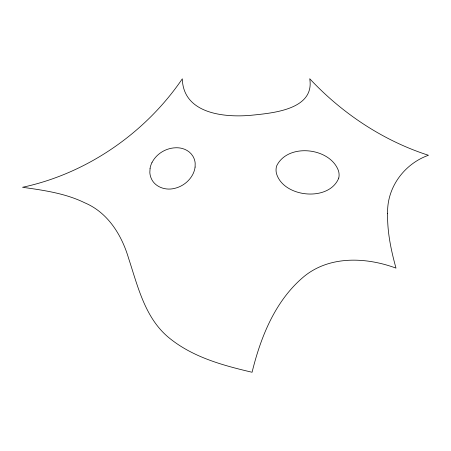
<?xml version="1.0" encoding="UTF-8"?>
<svg xmlns="http://www.w3.org/2000/svg" width="451" height="451" viewBox="0 0 451 451"><rect width="100%" height="100%" fill="white"/><g stroke="black" fill="none" stroke-linecap="round" stroke-linejoin="round"><path stroke-width="0.68" d="M195.108 167.079L195.17 163.11A26.727 20.785 -24.9 0 0 192.808 156.057C190.463 152.224 186.494 149.563 182.176 148.447A21.823 16.777 -22.2 0 0 175.631 147.776C165.85 148.08 156.317 153.859 151.948 162.681M150.07 168.443L149.833 172.378A27.088 21.468 -18.7 0 0 151.057 177.959C154.53 186.917 165.314 190.677 174.187 188.462A21.93 17.527 -23.6 0 0 181.088 185.97C185.846 183.518 189.865 179.661 192.476 174.982A26.756 20.814 -25.5 0 0 195.074 167.079M150.048 168.443A27.054 21.372 -19 0 1 151.919 162.676M387.623 213.312C387.161 231.904 391.073 250.277 395.989 268.108C366.381 257.194 329.957 255.413 304.188 276.373C275.381 300.287 260.768 336.767 252.075 372.255C223.363 365.53 193.693 357.48 170.219 338.769C145.205 319.161 137.978 286.802 128.552 258.175C121.714 235.016 107.834 212.511 84.737 202.803C65.344 193.287 43.702 190.288 22.55 187.278C86.834 173.562 145.419 133.056 182.305 78.824C183.258 114.413 225.799 117.903 252.769 115.112C273.706 112.97 314.883 109.204 309.73 78.745C342.106 113.376 383.203 140.746 428.45 155.274C404.361 163.803 386.823 187.436 387.623 213.312M338.752 178.083C329.061 202.296 282.929 197.611 276.373 173.139A20.78 16.507 25.8 0 1 276.632 165.985C287.732 142.617 330.532 147.477 338.577 171.098A20.526 15.836 28.4 0 1 338.752 178.083"/></g></svg>
